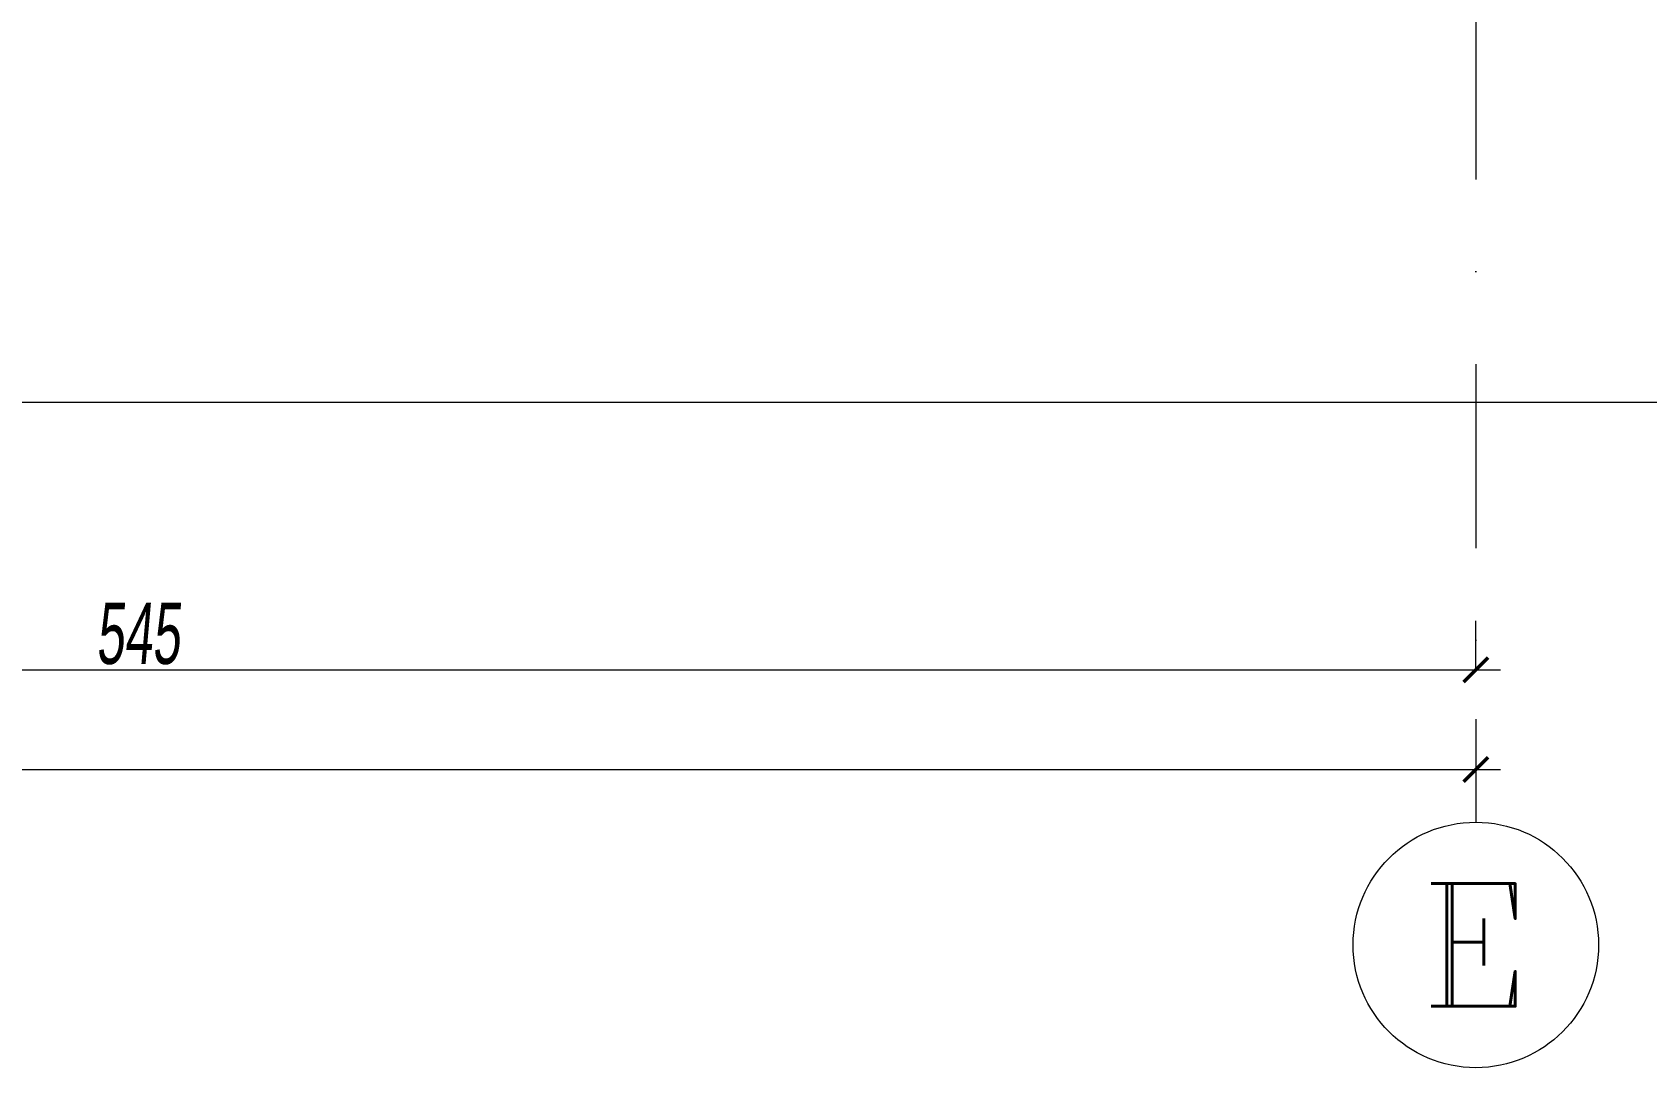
# Model space of a CAD drawing. Header units: millimetres. Extents: x -2145 to 33996, y -835 to 2363.
# Drawn here: x 15625.5 to 15954.3, y -375.4 to -164.5 of the extents above; entities that cross this region are included whole.
import ezdxf
from ezdxf.enums import TextEntityAlignment as Align

# ---------------------------------------------------------------- set-up
doc = ezdxf.new("R2010")
doc.units = ezdxf.units.MM
doc.linetypes.add('DASHDOT', pattern=[1, 0.5, -0.25, 0, -0.25])
for name, color, linetype, lineweight in [('NET_AKS', 251, 'DASHDOT', 9), ('NET_AKS_YAZI', 31, 'DASHDOT', 9), ('NET_ÖLÇÜ DIŞ', 235, 'Continuous', 9), ('NET_ÖLÇÜ_AKS', 31, 'Continuous', 15)]:
    doc.layers.add(name, color=color, linetype=linetype, lineweight=lineweight)
doc.styles.add('BODRUM', font='swisscl.ttf', dxfattribs={"width": 0.8, "oblique": 5})
doc.styles.add('TAks_2', font='ROMANC', dxfattribs={"height": 5})
doc.dimstyles.new('olcu-50', dxfattribs={"dimscale": 0, "dimtxt": 12.5, "dimasz": 5, "dimexe": 10, "dimexo": 10, "dimgap": 1, "dimtad": 1, "dimdec": 1, "dimzin": 12, "dimtxsty": 'BODRUM', "dimblk": 'ARCHTICK', "dimcen": 8, "dimdle": 5, "dimclrd": 256, "dimclre": 256, "dimclrt": 256, "dimadec": 0, "dimazin": 2, "dimtfac": 1, "dimtdec": 1, "dimtix": 1, "dimtmove": 0, "dimatfit": 3, "dimldrblk": 'ARCHTICK', "dimfxl": 15, "dimfxlon": 1, "dimlwd": -1, "dimlwe": -1, "dimarcsym": 0})

# ---------------------------------------------------------------- blocks, each defined once
blk = doc.blocks.new('_ArchTick')
at = {"color": 0, "linetype": 'ByBlock', "const_width": 0.15}
blk.add_lwpolyline([(-0.5, -0.5), (0.5, 0.5)], dxfattribs=at)
blk = doc.blocks.new('*D1579')
at = {"layer": 'Defpoints', "color": 0, "transparency": 16777216}
for p in [(285, -1133.99), (830, -1133.99), (830, -1133.99)]:
    blk.add_point(p, dxfattribs=at)
at = {"layer": 'NET_ÖLÇÜ_AKS', "transparency": 16777216}
for p, q in [((285, -1133.99), (285, -1123.99)), ((830, -1133.99), (830, -1123.99)), ((280, -1133.99), (835, -1133.99))]:
    blk.add_line(p, q, dxfattribs=at)
at = {"layer": 'NET_ÖLÇÜ_AKS', "transparency": 16777216, "xscale": 5, "yscale": 5, "zscale": 5, "rotation": 180}
blk.add_blockref('_ArchTick', (285, -1133.99), dxfattribs=at)
at = {"layer": 'NET_ÖLÇÜ_AKS', "transparency": 16777216, "xscale": 5, "yscale": 5, "zscale": 5}
blk.add_blockref('_ArchTick', (830, -1133.99), dxfattribs=at)
at = {"layer": 'NET_ÖLÇÜ_AKS', "transparency": 16777216, "insert": (557.5, -1126.61), "char_height": 12.5, "attachment_point": 5, "style": 'BODRUM'}
blk.add_mtext('545', dxfattribs=at)
blk = doc.blocks.new('*D1580')
at = {"layer": 'Defpoints', "color": 0, "transparency": 16777216}
for p in [(-830, -1133.99), (830, -1133.99), (830, -1154.27)]:
    blk.add_point(p, dxfattribs=at)
at = {"layer": 'NET_ÖLÇÜ_AKS', "transparency": 16777216}
for p, q in [((-830, -1143.99), (-830, -1164.27)), ((830, -1143.99), (830, -1164.27)), ((-835, -1154.27), (835, -1154.27))]:
    blk.add_line(p, q, dxfattribs=at)
at = {"layer": 'NET_ÖLÇÜ_AKS', "transparency": 16777216, "xscale": 5, "yscale": 5, "zscale": 5, "rotation": 180}
blk.add_blockref('_ArchTick', (-830, -1154.27), dxfattribs=at)
at = {"layer": 'NET_ÖLÇÜ_AKS', "transparency": 16777216, "xscale": 5, "yscale": 5, "zscale": 5}
blk.add_blockref('_ArchTick', (830, -1154.27), dxfattribs=at)
at = {"layer": 'NET_ÖLÇÜ_AKS', "transparency": 16777216, "insert": (0, -1146.87), "char_height": 12.5, "attachment_point": 5, "style": 'BODRUM'}
blk.add_mtext('1660', dxfattribs=at)
blk = doc.blocks.new('A$C5ec6af74')
at = {"layer": 'NET_AKS', "ltscale": 75}
blk.add_line((795, 1185), (795, -185), dxfattribs=at)
at = {"layer": 'NET_AKS', "linetype": 'Continuous', "ltscale": 100}
blk.add_circle((795, -210), 25, dxfattribs=at)
at = {"layer": 'NET_AKS_YAZI', "linetype": 'Continuous', "style": 'TAks_2'}
blk.add_text('E', height=25, dxfattribs=at).set_placement((795, -210), align=Align.MIDDLE_CENTER)
blk = doc.blocks.new('*D1183')
at = {"layer": 'Defpoints', "color": 0, "transparency": 16777216}
for p in [(14109.48, -140.39), (16069.48, -140.39), (16069.48, -239.89)]:
    blk.add_point(p, dxfattribs=at)
at = {"layer": 'NET_ÖLÇÜ DIŞ', "transparency": 16777216}
for p, q in [((14109.48, -224.89), (14109.48, -249.89)), ((16069.48, -224.89), (16069.48, -249.89)), ((14104.48, -239.89), (16074.48, -239.89))]:
    blk.add_line(p, q, dxfattribs=at)
at = {"layer": 'NET_ÖLÇÜ DIŞ', "transparency": 16777216, "xscale": 5, "yscale": 5, "zscale": 5, "rotation": 180}
blk.add_blockref('_ArchTick', (14109.48, -239.89), dxfattribs=at)
at = {"layer": 'NET_ÖLÇÜ DIŞ', "transparency": 16777216, "xscale": 5, "yscale": 5, "zscale": 5}
blk.add_blockref('_ArchTick', (16069.48, -239.89), dxfattribs=at)
at = {"layer": 'NET_ÖLÇÜ DIŞ', "transparency": 16777216, "insert": (15089.48, -232.48), "char_height": 12.5, "attachment_point": 5, "style": 'BODRUM'}
blk.add_mtext('1960', dxfattribs=at)
blk = doc.blocks.new('A$C3a4dd877')
at = {"layer": 'NET_ÖLÇÜ_AKS'}
dim = blk.add_linear_dim(base=(830, -1133.99), p1=(285, -1133.99), p2=(830, -1133.99), angle=180, dimstyle='olcu-50', override={"dimscale": 1, "dimtmove": 1}, dxfattribs=at)
dim.commit()
dim.dimension.update_dxf_attribs({"geometry": '*D1579', "text_midpoint": (557.5, -1126.61)})
dim = blk.add_aligned_dim(p1=(-830, -1133.99), p2=(830, -1133.99), distance=-20.28, dimstyle='olcu-50', override={"dimscale": 1}, dxfattribs=at)
dim.commit()
dim.dimension.update_dxf_attribs({"geometry": '*D1580', "text_midpoint": (0, -1146.87)})

msp = doc.modelspace()

# ---------------------------------------------------------------- block references
at = {"layer": 'NET_AKS'}
msp.add_blockref('A$C5ec6af74', (15124.48, -140.39), dxfattribs=at)
at = {"layer": 'NET_ÖLÇÜ_AKS'}
msp.add_blockref('A$C3a4dd877', (15089.48, 839.61), dxfattribs=at)

# ---------------------------------------------------------------- dimensions: what is measured, and where the dimension line sits
at = {"layer": 'NET_ÖLÇÜ DIŞ'}
dim = msp.add_aligned_dim(p1=(14109.48, -140.39), p2=(16069.48, -140.39), distance=-99.5, dimstyle='olcu-50', override={"dimscale": 1}, dxfattribs=at)
dim.commit()
dim.dimension.update_dxf_attribs({"geometry": '*D1183', "text_midpoint": (15089.48, -232.48)})

doc.saveas('drawing.dxf')
